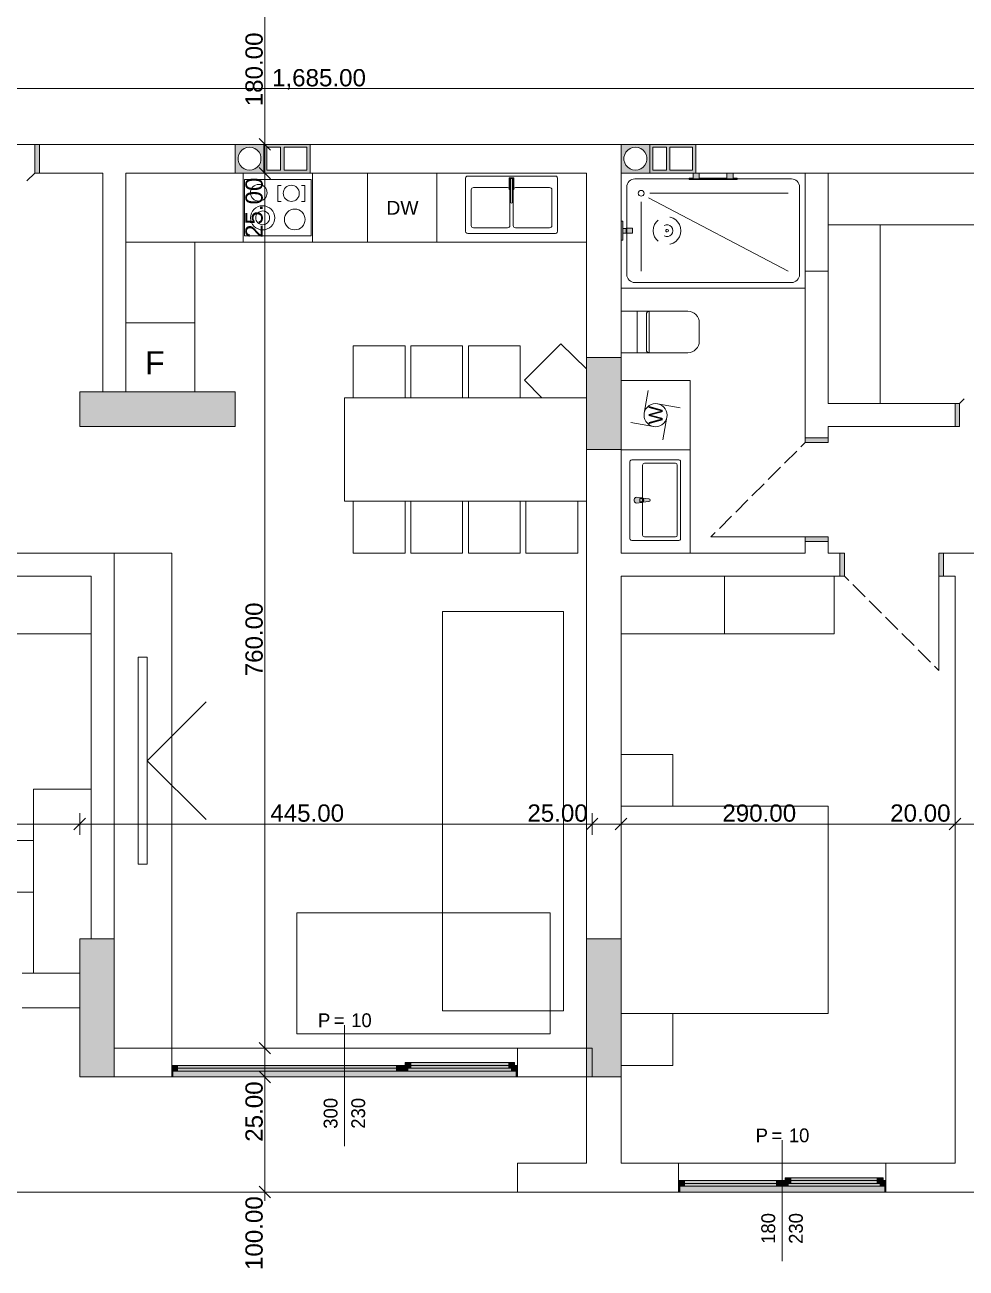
# Model space of a CAD drawing. Header units: millimetres. Extents: x 5493291 to 5652041, y -5155064 to -5098765.
# Drawn here: x 5567829 to 5576002, y -5131653 to -5120854 of the extents above; entities that cross this region are included whole.
import ezdxf

# ---------------------------------------------------------------- set-up
doc = ezdxf.new("R2010")
doc.units = ezdxf.units.MM
doc.header["$MEASUREMENT"] = 0
doc.layers.add('Drawing & Figure', color=7, linetype='Continuous')
for name, color, linetype, lineweight in [('Drawing & Figure_Pen_No__1', 7, 'Continuous', 13), ('Drawing & Figure_Pen_No__101', 252, 'Continuous', 13), ('Drawing & Figure_Pen_No__2', 8, 'Continuous', 13)]:
    doc.layers.add(name, color=color, linetype=linetype, lineweight=lineweight)
for name, color, linetype, lineweight, true_color in [('Drawing & Figure_Pen_No__102', 7, 'Continuous', 13, 0xcccccc), ('Drawing & Figure_Pen_No__105', 7, 'Continuous', 13, 0xcae6ff), ('Drawing & Figure_Pen_No__145', 7, 'Continuous', 13, 0x0077b0), ('Drawing & Figure_Pen_No__181', 7, 'Continuous', 5, 0x282828), ('Drawing & Figure_Pen_No__61', 7, 'Continuous', 13, 0x6a6a6a), ('Drawing & Figure_Pen_No__62', 7, 'Continuous', 13, 0xaaaaaa), ('Drawing & Figure_Pen_No__65', 7, 'Continuous', 20, 0x80c2ff)]:
    doc.layers.add(name, color=color, linetype=linetype, lineweight=lineweight, true_color=true_color)
doc.styles.add('GENERATED_STYLE_1', font='GIL_____.TTF')
doc.styles.add('GENERATED_STYLE_2', font='arial.ttf')
doc.styles.add('GENERATED_STYLE_3', font='ARIALUNI.ttf')

msp = doc.modelspace()

# ---------------------------------------------------------------- hatches: boundary and pattern name
at = {"layer": 'Drawing & Figure', "linetype": 'Continuous', "lineweight": 20}
h = msp.add_hatch(color=6, dxfattribs=at)
h.paths.add_polyline_path([(5569655, -5122142), (5569905, -5122142), (5569905, -5121892), (5569655, -5121892), (5569655, -5121912), (5569655, -5122122)])
h.paths.add_polyline_path([(5569681, -5122004), (5569687, -5121981), (5569698, -5121960), (5569714, -5121942), (5569733, -5121928), (5569756, -5121919), (5569780, -5121917), (5569804, -5121919), (5569827, -5121928), (5569846, -5121942), (5569862, -5121960), (5569874, -5121981), (5569879, -5122004), (5569879, -5122029), (5569874, -5122052), (5569862, -5122073), (5569846, -5122091), (5569827, -5122105), (5569804, -5122114), (5569780, -5122117), (5569756, -5122114), (5569733, -5122105), (5569714, -5122091), (5569698, -5122073), (5569687, -5122052), (5569681, -5122029)], flags=0)
h = msp.add_hatch(color=6, dxfattribs=at)
h.paths.add_polyline_path([(5569905, -5121892), (5569905, -5122142), (5570305, -5122142), (5570305, -5121892)])
h.paths.add_polyline_path([(5569930, -5121917), (5570050, -5121917), (5570050, -5122117), (5569930, -5122117)], flags=0)
h.paths.add_polyline_path([(5570276, -5122117), (5570080, -5122117), (5570080, -5121917), (5570276, -5121917)], flags=0)
h = msp.add_hatch(color=6, dxfattribs=at)
h.paths.add_polyline_path([(5573005, -5121912), (5573005, -5122122), (5573005, -5122142), (5573255, -5122142), (5573255, -5121892), (5573005, -5121892)])
h.paths.add_polyline_path([(5573031, -5122029), (5573031, -5122004), (5573037, -5121981), (5573048, -5121960), (5573064, -5121942), (5573084, -5121928), (5573106, -5121919), (5573130, -5121917), (5573154, -5121919), (5573176, -5121928), (5573197, -5121942), (5573213, -5121960), (5573223, -5121981), (5573229, -5122004), (5573229, -5122029), (5573223, -5122052), (5573213, -5122073), (5573197, -5122091), (5573176, -5122105), (5573154, -5122114), (5573130, -5122117), (5573106, -5122114), (5573084, -5122105), (5573064, -5122091), (5573048, -5122073), (5573037, -5122052)], flags=0)
h = msp.add_hatch(color=6, dxfattribs=at)
h.paths.add_polyline_path([(5573255, -5122142), (5573655, -5122142), (5573655, -5121892), (5573255, -5121892)])
h.paths.add_polyline_path([(5573280, -5122117), (5573280, -5121917), (5573400, -5121917), (5573400, -5122117)], flags=0)
h.paths.add_polyline_path([(5573430, -5122117), (5573430, -5121917), (5573627, -5121917), (5573627, -5122117)], flags=0)
at = {"layer": 'Drawing & Figure_Pen_No__1', "linetype": 'Continuous', "lineweight": 0, "true_color": 0xffffff}
for points in [[(5567955, -5121892), (5567915, -5121892), (5567915, -5122142), (5567955, -5122142)], [(5572035, -5122247), (5572046, -5122247), (5572046, -5122197), (5572049, -5122190), (5572055, -5122188), (5572061, -5122190), (5572064, -5122197), (5572064, -5122247), (5572075, -5122247), (5572075, -5122183), (5572035, -5122183)], [(5572046, -5122394), (5572049, -5122401), (5572055, -5122403), (5572061, -5122401), (5572064, -5122394), (5572064, -5122197), (5572061, -5122190), (5572055, -5122188), (5572049, -5122190), (5572046, -5122197)], [(5574013, -5122197), (5574013, -5122186), (5573978, -5122186), (5573978, -5122142), (5573925, -5122142), (5573925, -5122186), (5573685, -5122186), (5573685, -5122142), (5573632, -5122142), (5573632, -5122186), (5573597, -5122186), (5573597, -5122197)], [(5572035, -5122283), (5572046, -5122283), (5572046, -5122249), (5572035, -5122249)], [(5572075, -5122283), (5572075, -5122249), (5572064, -5122249), (5572064, -5122283)], [(5573005, -5122559), (5573005, -5122725), (5573020, -5122725), (5573020, -5122662), (5573050, -5122662), (5573050, -5122664), (5573105, -5122664), (5573105, -5122620), (5573050, -5122620), (5573050, -5122622), (5573020, -5122622), (5573020, -5122559)], [(5575905, -5124342), (5575945, -5124342), (5575945, -5124142), (5575905, -5124142)], [(5574805, -5124442), (5574605, -5124442), (5574605, -5124482), (5574805, -5124482)], [(5573143, -5125007), (5573185, -5125003), (5573194, -5125000), (5573247, -5124994), (5573254, -5124990), (5573257, -5124982), (5573254, -5124975), (5573247, -5124971), (5573194, -5124965), (5573185, -5124961), (5573143, -5124957), (5573132, -5124960), (5573123, -5124967), (5573118, -5124977), (5573118, -5124988), (5573123, -5124998), (5573132, -5125005)], [(5574605, -5125342), (5574805, -5125342), (5574805, -5125302), (5574605, -5125302)], [(5574905, -5125442), (5574905, -5125642), (5574945, -5125642), (5574945, -5125442)], [(5575805, -5125642), (5575805, -5125442), (5575765, -5125442), (5575765, -5125642)], [(5569105, -5129892), (5569105, -5129941), (5569155, -5129941), (5569155, -5129892)], [(5569155, -5129892), (5569155, -5129941), (5571055, -5129941), (5571055, -5129892)], [(5571105, -5129941), (5571105, -5129892), (5571055, -5129892), (5571055, -5129941)], [(5571105, -5129892), (5571105, -5129941), (5571155, -5129941), (5571155, -5129917), (5571130, -5129917), (5571130, -5129892)], [(5571130, -5129867), (5571130, -5129917), (5571180, -5129917), (5571180, -5129867)], [(5572030, -5129867), (5571180, -5129867), (5571180, -5129917), (5571155, -5129917), (5571155, -5129941), (5572055, -5129941), (5572055, -5129917), (5572030, -5129917)], [(5572030, -5129917), (5572030, -5129867), (5571180, -5129867), (5571180, -5129917)], [(5572080, -5129917), (5572080, -5129867), (5572030, -5129867), (5572030, -5129917)], [(5572105, -5129941), (5572105, -5129892), (5572080, -5129892), (5572080, -5129917), (5572055, -5129917), (5572055, -5129941)], [(5569105, -5129941), (5569105, -5129992), (5569115, -5129992), (5572095, -5129992), (5572105, -5129992), (5572105, -5129941)], [(5569115, -5129992), (5569115, -5129941), (5569105, -5129941), (5569105, -5129992)], [(5572105, -5129992), (5572105, -5129941), (5572095, -5129941), (5572095, -5129992)], [(5573505, -5130892), (5573505, -5130942), (5573555, -5130942), (5573555, -5130892)], [(5573505, -5130942), (5573505, -5130992), (5573515, -5130992), (5575295, -5130992), (5575305, -5130992), (5575305, -5130942)], [(5573515, -5130992), (5573515, -5130942), (5573505, -5130942), (5573505, -5130992)], [(5573555, -5130892), (5573555, -5130942), (5574355, -5130942), (5574355, -5130892)], [(5574405, -5130942), (5574405, -5130892), (5574355, -5130892), (5574355, -5130942)], [(5574405, -5130892), (5574405, -5130942), (5574455, -5130942), (5574455, -5130917), (5574430, -5130917), (5574430, -5130892)], [(5574430, -5130867), (5574430, -5130917), (5574480, -5130917), (5574480, -5130867)], [(5575230, -5130867), (5574480, -5130867), (5574480, -5130917), (5574455, -5130917), (5574455, -5130942), (5575255, -5130942), (5575255, -5130917), (5575230, -5130917)], [(5575230, -5130917), (5575230, -5130867), (5574480, -5130867), (5574480, -5130917)], [(5575280, -5130917), (5575280, -5130867), (5575230, -5130867), (5575230, -5130917)], [(5575305, -5130942), (5575305, -5130892), (5575280, -5130892), (5575280, -5130917), (5575255, -5130917), (5575255, -5130942)], [(5575305, -5130992), (5575305, -5130942), (5575295, -5130942), (5575295, -5130992)]]:
    msp.add_hatch(color=7, dxfattribs=at).paths.add_polyline_path(points)
at = {"layer": 'Drawing & Figure_Pen_No__1', "linetype": 'Continuous', "lineweight": 0, "true_color": 0x000000}
for points in [[(5573005, -5124542), (5573005, -5123742), (5572705, -5123742), (5572705, -5124542)], [(5568305, -5124042), (5568305, -5124342), (5569655, -5124342), (5569655, -5124042)], [(5568605, -5128791), (5568305, -5128791), (5568305, -5129992), (5568605, -5129992)], [(5573005, -5128791), (5572705, -5128791), (5572705, -5129992), (5573005, -5129992)]]:
    msp.add_hatch(color=18, dxfattribs=at).paths.add_polyline_path(points)

# ---------------------------------------------------------------- linework, layer by layer
at = {"layer": 'Drawing & Figure_Pen_No__1', "color": 7, "linetype": 'Continuous', "lineweight": 13}
for points in [[(5569913, -5121892), (5569913, -5120091)], [(5562205, -5121407), (5579055, -5121407)], [(5548204, -5121892), (5579055, -5121892)], [(5567955, -5121892), (5567977, -5121892)], [(5567955, -5122142), (5567955, -5121892)], [(5569655, -5121892), (5567955, -5121892)], [(5567955, -5122142), (5567955, -5121892)], [(5567955, -5122142), (5567955, -5121892)], [(5567955, -5121892), (5567977, -5121892)], [(5567955, -5121892), (5567977, -5121892)], [(5569905, -5121892), (5569655, -5121892)], [(5569655, -5121892), (5569655, -5121912)], [(5569655, -5122142), (5569655, -5121892)], [(5570007, -5121892), (5569820, -5121892)], [(5569905, -5122142), (5569905, -5121892)], [(5570305, -5121892), (5569905, -5121892)], [(5569905, -5121892), (5569905, -5122142)], [(5569913, -5122142), (5569913, -5121892)], [(5570305, -5122142), (5570305, -5121892)], [(5572705, -5121892), (5570305, -5121892)], [(5570305, -5122142), (5570305, -5121892)], [(5573005, -5121892), (5572705, -5121892)], [(5573005, -5123742), (5573005, -5121892)], [(5573005, -5121892), (5573255, -5121892)], [(5573005, -5121912), (5573005, -5121892)], [(5573255, -5121892), (5573255, -5122142)], [(5573255, -5122142), (5573255, -5121892)], [(5573255, -5121892), (5573655, -5121892)], [(5573655, -5121892), (5573655, -5122142)], [(5577255, -5121892), (5573655, -5121892)], [(5573655, -5122142), (5573655, -5121892)], [(5569655, -5121912), (5569655, -5122122)], [(5569687, -5121981), (5569681, -5122004)], [(5569681, -5122004), (5569681, -5122029)], [(5569698, -5121960), (5569687, -5121981)], [(5569714, -5121942), (5569698, -5121960)], [(5569733, -5121928), (5569714, -5121942)], [(5569756, -5121919), (5569733, -5121928)], [(5569780, -5121917), (5569756, -5121919)], [(5569804, -5121919), (5569780, -5121917)], [(5569827, -5121928), (5569804, -5121919)], [(5569846, -5121942), (5569827, -5121928)], [(5569862, -5121960), (5569846, -5121942)], [(5569874, -5121981), (5569862, -5121960)], [(5569879, -5122004), (5569874, -5121981)], [(5569879, -5122029), (5569879, -5122004)], [(5570050, -5121917), (5569930, -5121917)], [(5569930, -5121917), (5569930, -5122117)], [(5570050, -5122117), (5570050, -5121917)], [(5570276, -5121917), (5570080, -5121917)], [(5570080, -5121917), (5570080, -5122117)], [(5570276, -5122117), (5570276, -5121917)], [(5573005, -5122122), (5573005, -5121912)], [(5573031, -5122004), (5573037, -5121981)], [(5573031, -5122029), (5573031, -5122004)], [(5573037, -5121981), (5573048, -5121960)], [(5573048, -5121960), (5573064, -5121942)], [(5573064, -5121942), (5573084, -5121928)], [(5573084, -5121928), (5573106, -5121919)], [(5573106, -5121919), (5573130, -5121917)], [(5573130, -5121917), (5573154, -5121919)], [(5573154, -5121919), (5573176, -5121928)], [(5573176, -5121928), (5573197, -5121942)], [(5573197, -5121942), (5573213, -5121960)], [(5573213, -5121960), (5573223, -5121981)], [(5573223, -5121981), (5573229, -5122004)], [(5573229, -5122004), (5573229, -5122029)], [(5573280, -5121917), (5573400, -5121917)], [(5573280, -5122117), (5573280, -5121917)], [(5573400, -5121917), (5573400, -5122117)], [(5573430, -5121917), (5573627, -5121917)], [(5573430, -5122117), (5573430, -5121917)], [(5573627, -5121917), (5573627, -5122117)], [(5569681, -5122029), (5569687, -5122052)], [(5569687, -5122052), (5569698, -5122073)], [(5569698, -5122073), (5569714, -5122091)], [(5569714, -5122091), (5569733, -5122105)], [(5569733, -5122105), (5569756, -5122114)], [(5569756, -5122114), (5569780, -5122117)], [(5569780, -5122117), (5569804, -5122114)], [(5569804, -5122114), (5569827, -5122105)], [(5569827, -5122105), (5569846, -5122091)], [(5569846, -5122091), (5569862, -5122073)], [(5569862, -5122073), (5569874, -5122052)], [(5569874, -5122052), (5569879, -5122029)], [(5569930, -5122117), (5570050, -5122117)], [(5570080, -5122117), (5570276, -5122117)], [(5573037, -5122052), (5573031, -5122029)], [(5573048, -5122073), (5573037, -5122052)], [(5573064, -5122091), (5573048, -5122073)], [(5573084, -5122105), (5573064, -5122091)], [(5573106, -5122114), (5573084, -5122105)], [(5573130, -5122117), (5573106, -5122114)], [(5573154, -5122114), (5573130, -5122117)], [(5573176, -5122105), (5573154, -5122114)], [(5573197, -5122091), (5573176, -5122105)], [(5573213, -5122073), (5573197, -5122091)], [(5573223, -5122052), (5573213, -5122073)], [(5573229, -5122029), (5573223, -5122052)], [(5573400, -5122117), (5573280, -5122117)], [(5573627, -5122117), (5573430, -5122117)], [(5567955, -5122142), (5567977, -5122142)], [(5567955, -5122142), (5568505, -5122142)], [(5567955, -5122142), (5567977, -5122142)], [(5567955, -5122142), (5567977, -5122142)], [(5568505, -5122142), (5568505, -5124042)], [(5568705, -5124042), (5568705, -5122142)], [(5568705, -5122142), (5569655, -5122142)], [(5569655, -5122122), (5569655, -5122142)], [(5569655, -5122142), (5569905, -5122142)], [(5570007, -5122142), (5569820, -5122142)], [(5569905, -5122142), (5570305, -5122142)], [(5569913, -5129742), (5569913, -5122142)], [(5570305, -5122142), (5572705, -5122142)], [(5572705, -5122142), (5572705, -5123742)], [(5573005, -5122142), (5573005, -5122122)], [(5573255, -5122142), (5573005, -5122142)], [(5573655, -5122142), (5573255, -5122142)], [(5573655, -5122142), (5576905, -5122142)], [(5574805, -5122592), (5575255, -5122592)], [(5574805, -5124142), (5574805, -5122592)], [(5575255, -5122592), (5575255, -5124142)], [(5574605, -5122992), (5574605, -5124442)], [(5574805, -5122992), (5574605, -5122992)], [(5574805, -5124142), (5574805, -5122992)], [(5573005, -5123742), (5572705, -5123742)], [(5573005, -5123742), (5572705, -5123742)], [(5572705, -5123742), (5572705, -5124542)], [(5573005, -5124542), (5573005, -5123742)], [(5568305, -5124042), (5568305, -5124342)], [(5569655, -5124042), (5568305, -5124042)], [(5568505, -5124042), (5568705, -5124042)], [(5569655, -5124342), (5569655, -5124042)], [(5575255, -5124142), (5574805, -5124142)], [(5575905, -5124142), (5574805, -5124142)], [(5575905, -5124142), (5575883, -5124142)], [(5575905, -5124142), (5575883, -5124142)], [(5575905, -5124142), (5575883, -5124142)], [(5575905, -5124142), (5575905, -5124342)], [(5575905, -5124142), (5575905, -5124342)], [(5575905, -5124142), (5575905, -5124342)], [(5568305, -5124342), (5569655, -5124342)], [(5574805, -5124442), (5574805, -5124342)], [(5574805, -5124342), (5575905, -5124342)], [(5575905, -5124342), (5575883, -5124342)], [(5575905, -5124342), (5575883, -5124342)], [(5575905, -5124342), (5575883, -5124342)], [(5574605, -5124442), (5574605, -5124420)], [(5574605, -5124442), (5574605, -5124420)], [(5574605, -5124442), (5574605, -5124420)], [(5574605, -5124442), (5574805, -5124442)], [(5574605, -5124442), (5574805, -5124442)], [(5574805, -5124442), (5574805, -5124420)], [(5574805, -5124442), (5574805, -5124420)], [(5574805, -5124442), (5574805, -5124420)], [(5572705, -5124542), (5572705, -5129392)], [(5573005, -5124542), (5572705, -5124542)], [(5572705, -5124542), (5573005, -5124542)], [(5573005, -5125442), (5573005, -5124542)], [(5574605, -5125342), (5574605, -5125364)], [(5574605, -5125342), (5574805, -5125342)], [(5574605, -5125342), (5574605, -5125442)], [(5574605, -5125342), (5574805, -5125342)], [(5574605, -5125342), (5574805, -5125342)], [(5574605, -5125342), (5574605, -5125364)], [(5574605, -5125342), (5574605, -5125364)], [(5574805, -5125342), (5574805, -5125364)], [(5574805, -5125442), (5574805, -5125342)], [(5574805, -5125342), (5574805, -5125364)], [(5574805, -5125342), (5574805, -5125364)], [(5568605, -5125442), (5566405, -5125442)], [(5568605, -5125442), (5568605, -5125642)], [(5574605, -5125442), (5573005, -5125442)], [(5574905, -5125442), (5574805, -5125442)], [(5574905, -5125442), (5574883, -5125442)], [(5574905, -5125442), (5574883, -5125442)], [(5574905, -5125442), (5574883, -5125442)], [(5574905, -5125642), (5574905, -5125442)], [(5574905, -5125642), (5574905, -5125442)], [(5574905, -5125642), (5574905, -5125442)], [(5575805, -5125442), (5575827, -5125442)], [(5575805, -5125642), (5575805, -5125442)], [(5576205, -5125442), (5575805, -5125442)], [(5575805, -5125642), (5575805, -5125442)], [(5575805, -5125642), (5575805, -5125442)], [(5575805, -5125442), (5575827, -5125442)], [(5575805, -5125442), (5575827, -5125442)], [(5566405, -5125642), (5568405, -5125642)], [(5568405, -5125642), (5568405, -5128791)], [(5568605, -5128791), (5568605, -5125642)], [(5573005, -5125642), (5574905, -5125642)], [(5573005, -5129392), (5573005, -5125642)], [(5574905, -5125642), (5574883, -5125642)], [(5574905, -5125642), (5574883, -5125642)], [(5574905, -5125642), (5574883, -5125642)], [(5575805, -5125642), (5575827, -5125642)], [(5575805, -5125642), (5575905, -5125642)], [(5575805, -5125642), (5575827, -5125642)], [(5575805, -5125642), (5575827, -5125642)], [(5575905, -5125642), (5575905, -5130742)], [(5568305, -5127889), (5568305, -5127701)], [(5572755, -5127889), (5572755, -5127701)], [(5573005, -5127889), (5573005, -5127701)], [(5575905, -5127889), (5575905, -5127701)], [(5565405, -5127795), (5568305, -5127795)], [(5568305, -5127795), (5572755, -5127795)], [(5572755, -5127795), (5573005, -5127795)], [(5573005, -5127795), (5575905, -5127795)], [(5575905, -5127795), (5576105, -5127795)], [(5568605, -5128791), (5568305, -5128791)], [(5568305, -5128791), (5568305, -5129992)], [(5568605, -5128791), (5568405, -5128791)], [(5568605, -5129992), (5568605, -5128791)], [(5573005, -5128791), (5572705, -5128791)], [(5572705, -5128791), (5572705, -5129992)], [(5573005, -5129992), (5573005, -5128791)], [(5568305, -5129092), (5567805, -5129092)], [(5568305, -5129392), (5568305, -5129092)], [(5567805, -5129392), (5568305, -5129392)], [(5572705, -5129392), (5572705, -5130742)], [(5573005, -5130742), (5573005, -5129392)], [(5569105, -5129742), (5568605, -5129742)], [(5568605, -5129742), (5568605, -5129992)], [(5569105, -5129892), (5569105, -5129742)], [(5570007, -5129742), (5569820, -5129742)], [(5569913, -5129992), (5569913, -5129742)], [(5572105, -5129892), (5572105, -5129742)], [(5572755, -5129742), (5572105, -5129742)], [(5572755, -5129992), (5572755, -5129742)], [(5569105, -5129941), (5569105, -5129892)], [(5572105, -5129941), (5572105, -5129892)], [(5568305, -5129992), (5568605, -5129992)], [(5568605, -5129992), (5569105, -5129992)], [(5569105, -5129992), (5569105, -5129941)], [(5569105, -5129992), (5569105, -5129941)], [(5570007, -5129992), (5569820, -5129992)], [(5569913, -5130992), (5569913, -5129992)], [(5572105, -5129992), (5572105, -5129941)], [(5572105, -5129992), (5572105, -5129941)], [(5572105, -5129992), (5572755, -5129992)], [(5572705, -5129992), (5573005, -5129992)], [(5572705, -5130742), (5572105, -5130742)], [(5572105, -5130742), (5572105, -5130992)], [(5573505, -5130742), (5573005, -5130742)], [(5573505, -5130892), (5573505, -5130742)], [(5575305, -5130892), (5575305, -5130742)], [(5575905, -5130742), (5575305, -5130742)], [(5573505, -5130942), (5573505, -5130892)], [(5573505, -5130992), (5573505, -5130942)], [(5573505, -5130992), (5573505, -5130942)], [(5575305, -5130942), (5575305, -5130892)], [(5575305, -5130992), (5575305, -5130942)], [(5575305, -5130992), (5575305, -5130942)], [(5540454, -5130992), (5619357, -5130992)], [(5540454, -5130992), (5619357, -5130992)], [(5570007, -5130992), (5569820, -5130992)], [(5569913, -5131067), (5569913, -5130992)], [(5572105, -5130992), (5573505, -5130992)], [(5575305, -5130992), (5576911, -5130992)]]:
    msp.add_lwpolyline(points, dxfattribs=at)
at = {"layer": 'Drawing & Figure_Pen_No__101', "color": 252, "linetype": 'Continuous', "lineweight": 13}
for points in [[(5573005, -5122142), (5574605, -5122142)], [(5573005, -5123142), (5573005, -5122142)], [(5573125, -5122192), (5574485, -5122192)], [(5573597, -5122197), (5573597, -5122186)], [(5573597, -5122186), (5573632, -5122186)], [(5574013, -5122197), (5573597, -5122197)], [(5573632, -5122186), (5573632, -5122142)], [(5573632, -5122142), (5573685, -5122142)], [(5573685, -5122142), (5573685, -5122186)], [(5573685, -5122186), (5573925, -5122186)], [(5573925, -5122186), (5573925, -5122142)], [(5573925, -5122142), (5573978, -5122142)], [(5573978, -5122142), (5573978, -5122186)], [(5573978, -5122186), (5574013, -5122186)], [(5574013, -5122186), (5574013, -5122197)], [(5574605, -5122142), (5574605, -5123142)], [(5574805, -5122142), (5576905, -5122142)], [(5574805, -5122592), (5574805, -5122142)], [(5573055, -5123022), (5573055, -5122262)], [(5573255, -5122317), (5574455, -5122317)], [(5574555, -5122262), (5574555, -5123022)], [(5573180, -5122392), (5573180, -5122992)], [(5573244, -5122356), (5574455, -5122992)], [(5573428, -5122524), (5573432, -5122525)], [(5573432, -5122525), (5573457, -5122533)], [(5573457, -5122533), (5573480, -5122548)], [(5573480, -5122548), (5573499, -5122567)], [(5573005, -5122559), (5573020, -5122559)], [(5573005, -5122725), (5573005, -5122559)], [(5573020, -5122559), (5573020, -5122622)], [(5573020, -5122622), (5573050, -5122622)], [(5573020, -5122622), (5573020, -5122662)], [(5573050, -5122622), (5573050, -5122620)], [(5573050, -5122620), (5573105, -5122620)], [(5573050, -5122622), (5573050, -5122662)], [(5573105, -5122620), (5573105, -5122664)], [(5573285, -5122642), (5573288, -5122615)], [(5573288, -5122668), (5573285, -5122642)], [(5573288, -5122615), (5573297, -5122589)], [(5573297, -5122589), (5573311, -5122567)], [(5573311, -5122567), (5573329, -5122549)], [(5573381, -5122598), (5573396, -5122592)], [(5573394, -5122637), (5573399, -5122631)], [(5573394, -5122646), (5573394, -5122637)], [(5573399, -5122652), (5573394, -5122646)], [(5573396, -5122592), (5573414, -5122592)], [(5573399, -5122631), (5573407, -5122630)], [(5573407, -5122653), (5573399, -5122652)], [(5573407, -5122630), (5573414, -5122634)], [(5573414, -5122649), (5573407, -5122653)], [(5573414, -5122592), (5573430, -5122598)], [(5573414, -5122634), (5573417, -5122642)], [(5573417, -5122642), (5573414, -5122649)], [(5573430, -5122598), (5573443, -5122609)], [(5573443, -5122609), (5573452, -5122624)], [(5573452, -5122624), (5573455, -5122642)], [(5573455, -5122642), (5573452, -5122659)], [(5573499, -5122567), (5573513, -5122589)], [(5573513, -5122589), (5573522, -5122615)], [(5573522, -5122615), (5573525, -5122642)], [(5573525, -5122642), (5573522, -5122668)], [(5576905, -5122592), (5574805, -5122592)], [(5573020, -5122725), (5573005, -5122725)], [(5573050, -5122662), (5573020, -5122662)], [(5573020, -5122662), (5573020, -5122725)], [(5573050, -5122664), (5573050, -5122662)], [(5573105, -5122664), (5573050, -5122664)], [(5573297, -5122694), (5573288, -5122668)], [(5573311, -5122716), (5573297, -5122694)], [(5573329, -5122734), (5573311, -5122716)], [(5573396, -5122691), (5573381, -5122685)], [(5573414, -5122691), (5573396, -5122691)], [(5573430, -5122685), (5573414, -5122691)], [(5573432, -5122759), (5573428, -5122759)], [(5573443, -5122674), (5573430, -5122685)], [(5573457, -5122750), (5573432, -5122759)], [(5573452, -5122659), (5573443, -5122674)], [(5573480, -5122735), (5573457, -5122750)], [(5573499, -5122716), (5573480, -5122735)], [(5573513, -5122694), (5573499, -5122716)], [(5573522, -5122668), (5573513, -5122694)], [(5574605, -5123142), (5573005, -5123142)], [(5574485, -5123092), (5573125, -5123092)], [(5573005, -5123702), (5573005, -5123342)], [(5573005, -5123342), (5573585, -5123342)], [(5573145, -5123342), (5573145, -5123702)], [(5573225, -5123522), (5573225, -5123367)], [(5573250, -5123342), (5573250, -5123702)], [(5573585, -5123342), (5573605, -5123343)], [(5573605, -5123343), (5573623, -5123349)], [(5573623, -5123349), (5573641, -5123358)], [(5573641, -5123358), (5573656, -5123371)], [(5573656, -5123371), (5573668, -5123386)], [(5573668, -5123386), (5573678, -5123403)], [(5573678, -5123403), (5573683, -5123422)], [(5573683, -5123422), (5573685, -5123442)], [(5573685, -5123442), (5573685, -5123602)], [(5572166, -5123941), (5572484, -5123623)], [(5572484, -5123623), (5572705, -5123843)], [(5573225, -5123677), (5573225, -5123522)], [(5573683, -5123621), (5573678, -5123640)], [(5573685, -5123602), (5573683, -5123621)], [(5570680, -5123642), (5571130, -5123642)], [(5570680, -5124092), (5570680, -5123642)], [(5571130, -5123642), (5571130, -5124092)], [(5571180, -5123642), (5571630, -5123642)], [(5571180, -5124092), (5571180, -5123642)], [(5571630, -5123642), (5571630, -5124092)], [(5571680, -5123642), (5572130, -5123642)], [(5571680, -5124092), (5571680, -5123642)], [(5572130, -5123642), (5572130, -5124092)], [(5573585, -5123702), (5573005, -5123702)], [(5573605, -5123700), (5573585, -5123702)], [(5573623, -5123694), (5573605, -5123700)], [(5573641, -5123685), (5573623, -5123694)], [(5573656, -5123672), (5573641, -5123685)], [(5573668, -5123657), (5573656, -5123672)], [(5573678, -5123640), (5573668, -5123657)], [(5572317, -5124092), (5572166, -5123941)], [(5573005, -5124544), (5573005, -5123944)], [(5573005, -5123944), (5573605, -5123944)], [(5573605, -5123944), (5573605, -5124544)], [(5570605, -5124992), (5570605, -5124092)], [(5570605, -5124092), (5572705, -5124092)], [(5571130, -5124092), (5570680, -5124092)], [(5571630, -5124092), (5571180, -5124092)], [(5572130, -5124092), (5571680, -5124092)], [(5572705, -5124092), (5572705, -5124992)], [(5573605, -5124544), (5573005, -5124544)], [(5573605, -5124544), (5573605, -5125442)], [(5573083, -5124647), (5573085, -5124640)], [(5573083, -5125317), (5573083, -5124647)], [(5573085, -5124640), (5573090, -5124634)], [(5573090, -5124634), (5573098, -5124632)], [(5573098, -5124632), (5573508, -5124632)], [(5573192, -5125287), (5573192, -5124677)], [(5573208, -5124662), (5573478, -5124662)], [(5573493, -5124677), (5573493, -5125287)], [(5573508, -5124632), (5573515, -5124634)], [(5573515, -5124634), (5573521, -5124640)], [(5573521, -5124640), (5573523, -5124647)], [(5573523, -5124647), (5573523, -5125317)], [(5572705, -5124992), (5570605, -5124992)], [(5570680, -5124992), (5571130, -5124992)], [(5570680, -5125442), (5570680, -5124992)], [(5571130, -5124992), (5571130, -5125442)], [(5571180, -5124992), (5571630, -5124992)], [(5571180, -5125442), (5571180, -5124992)], [(5571630, -5124992), (5571630, -5125442)], [(5571680, -5124992), (5572130, -5124992)], [(5571680, -5125442), (5571680, -5124992)], [(5572130, -5124992), (5572130, -5125442)], [(5572180, -5124992), (5572630, -5124992)], [(5572180, -5125442), (5572180, -5124992)], [(5572630, -5124992), (5572630, -5125442)], [(5573123, -5124967), (5573118, -5124977)], [(5573118, -5124977), (5573118, -5124988)], [(5573118, -5124988), (5573123, -5124998)], [(5573132, -5124960), (5573123, -5124967)], [(5573123, -5124998), (5573132, -5125005)], [(5573143, -5124957), (5573132, -5124960)], [(5573132, -5125005), (5573143, -5125007)], [(5573185, -5124961), (5573143, -5124957)], [(5573143, -5125007), (5573185, -5125003)], [(5573168, -5124969), (5573182, -5124969)], [(5573168, -5124996), (5573168, -5124969)], [(5573182, -5124996), (5573168, -5124996)], [(5573194, -5124965), (5573185, -5124961)], [(5573185, -5125003), (5573194, -5125000)], [(5573247, -5124971), (5573194, -5124965)], [(5573194, -5125000), (5573247, -5124994)], [(5573254, -5124975), (5573247, -5124971)], [(5573247, -5124994), (5573254, -5124990)], [(5573257, -5124982), (5573254, -5124975)], [(5573254, -5124990), (5573257, -5124982)], [(5573085, -5125325), (5573083, -5125317)], [(5573090, -5125330), (5573085, -5125325)], [(5573098, -5125332), (5573090, -5125330)], [(5573508, -5125332), (5573098, -5125332)], [(5573478, -5125302), (5573208, -5125302)], [(5573515, -5125330), (5573508, -5125332)], [(5573521, -5125325), (5573515, -5125330)], [(5573523, -5125317), (5573521, -5125325)], [(5568605, -5125442), (5569105, -5125442)], [(5568605, -5129742), (5568605, -5125442)], [(5569105, -5125442), (5569105, -5129742)], [(5571130, -5125442), (5570680, -5125442)], [(5571630, -5125442), (5571180, -5125442)], [(5572130, -5125442), (5571680, -5125442)], [(5572630, -5125442), (5572180, -5125442)], [(5568405, -5125642), (5567376, -5125642)], [(5568405, -5126142), (5568405, -5125642)], [(5573905, -5125642), (5573005, -5125642)], [(5573005, -5125642), (5573005, -5126142)], [(5573905, -5126142), (5573905, -5125642)], [(5574855, -5125642), (5573905, -5125642)], [(5573905, -5125642), (5573905, -5126142)], [(5574855, -5126142), (5574855, -5125642)], [(5571455, -5129418), (5571455, -5125950)], [(5571455, -5125950), (5572505, -5125950)], [(5572505, -5125950), (5572505, -5129418)], [(5567376, -5126142), (5568405, -5126142)], [(5573005, -5126142), (5573905, -5126142)], [(5573905, -5126142), (5574855, -5126142)], [(5568812, -5126345), (5568892, -5126345)], [(5568812, -5128145), (5568812, -5126345)], [(5568892, -5126345), (5568892, -5128145)], [(5568892, -5127245), (5569403, -5126735)], [(5573005, -5127192), (5573455, -5127192)], [(5573005, -5127641), (5573005, -5127192)], [(5573455, -5127192), (5573455, -5127641)], [(5568892, -5127245), (5569403, -5127755)], [(5568405, -5127492), (5567905, -5127492)], [(5567905, -5127492), (5567905, -5129092)], [(5568405, -5128791), (5568405, -5127492)], [(5574805, -5127641), (5573005, -5127641)], [(5573005, -5127641), (5573005, -5129442)], [(5573455, -5127641), (5573005, -5127641)], [(5574805, -5129442), (5574805, -5127641)], [(5567905, -5127937), (5567455, -5127937)], [(5567905, -5128387), (5567905, -5127937)], [(5568892, -5128145), (5568812, -5128145)], [(5567455, -5128387), (5567905, -5128387)], [(5570189, -5129618), (5570189, -5128568)], [(5570189, -5128568), (5572389, -5128568)], [(5572389, -5128568), (5572389, -5129618)], [(5567905, -5129092), (5568305, -5129092)], [(5572505, -5129418), (5571455, -5129418)], [(5573005, -5129442), (5574805, -5129442)], [(5573005, -5129442), (5573455, -5129442)], [(5573005, -5129892), (5573005, -5129442)], [(5573455, -5129442), (5573455, -5129892)], [(5572389, -5129618), (5570189, -5129618)], [(5569105, -5129742), (5568605, -5129742)], [(5573455, -5129892), (5573005, -5129892)]]:
    msp.add_lwpolyline(points, dxfattribs=at)
for points in [[(5573055, -5122262, -0.414214), (5573125, -5122192)], [(5574485, -5122192, -0.414214), (5574555, -5122262)], [(5573125, -5123092, -0.414214), (5573055, -5123022)], [(5574555, -5123022, -0.414214), (5574485, -5123092)], [(5573225, -5123367, -0.413735), (5573250, -5123342)], [(5573250, -5123702, -0.413734), (5573225, -5123677)], [(5573192, -5124677, -0.413724), (5573208, -5124662)], [(5573478, -5124662, -0.413724), (5573493, -5124677)], [(5573182, -5124969, -0.413753), (5573196, -5124982, -0.413749), (5573182, -5124996)], [(5573194, -5124965, -0.25173), (5573204, -5124982, -0.253585), (5573194, -5125000)], [(5573208, -5125302, -0.413726), (5573192, -5125287)], [(5573493, -5125287, -0.413726), (5573478, -5125302)]]:
    msp.add_lwpolyline(points, format="xyb", dxfattribs=at)
msp.add_lwpolyline([(5573205, -5122317, 0.413733), (5573180, -5122292, 0.413733), (5573155, -5122317, 0.413733), (5573180, -5122342, 0.413733)], format="xyb", close=True, dxfattribs=at)
at = {"layer": 'Drawing & Figure_Pen_No__102', "color": 254, "linetype": 'Continuous', "lineweight": 13, "true_color": 0xcccccc}
for points in [[(5569725, -5122142), (5570325, -5122142)], [(5569725, -5122742), (5569725, -5122142)], [(5570315, -5122197), (5569735, -5122197)], [(5569735, -5122197), (5569735, -5122687)], [(5570315, -5122687), (5570315, -5122197)], [(5570325, -5122742), (5570325, -5122142)], [(5570805, -5122142), (5571405, -5122142)], [(5570805, -5122742), (5570805, -5122142)], [(5571405, -5122742), (5571405, -5122142)], [(5571405, -5122142), (5572705, -5122142)], [(5571405, -5122742), (5571405, -5122142)], [(5571658, -5122177), (5571655, -5122186)], [(5571655, -5122186), (5571655, -5122647)], [(5571665, -5122169), (5571658, -5122177)], [(5571675, -5122167), (5571665, -5122169)], [(5572435, -5122167), (5571675, -5122167)], [(5572075, -5122183), (5572035, -5122183)], [(5572035, -5122183), (5572035, -5122247)], [(5572049, -5122190), (5572046, -5122197)], [(5572046, -5122197), (5572049, -5122190)], [(5572046, -5122197), (5572046, -5122394)], [(5572046, -5122247), (5572046, -5122197)], [(5572055, -5122188), (5572049, -5122190)], [(5572049, -5122190), (5572055, -5122188)], [(5572061, -5122190), (5572055, -5122188)], [(5572055, -5122188), (5572061, -5122190)], [(5572064, -5122197), (5572061, -5122190)], [(5572061, -5122190), (5572064, -5122197)], [(5572064, -5122394), (5572064, -5122197)], [(5572064, -5122197), (5572064, -5122247)], [(5572075, -5122247), (5572075, -5122183)], [(5572445, -5122169), (5572435, -5122167)], [(5572452, -5122177), (5572445, -5122169)], [(5572455, -5122186), (5572452, -5122177)], [(5572455, -5122647), (5572455, -5122186)], [(5572705, -5122742), (5572705, -5122142)], [(5570025, -5122388), (5570025, -5122248)], [(5570025, -5122248), (5570054, -5122248)], [(5570231, -5122248), (5570260, -5122248)], [(5570260, -5122388), (5570260, -5122248)], [(5571705, -5122287), (5571705, -5122597)], [(5572020, -5122267), (5571725, -5122267)], [(5572035, -5122247), (5572046, -5122247)], [(5572046, -5122249), (5572035, -5122249)], [(5572035, -5122249), (5572035, -5122283)], [(5572035, -5122283), (5572046, -5122283)], [(5572040, -5122597), (5572040, -5122287)], [(5572046, -5122283), (5572046, -5122249)], [(5572064, -5122247), (5572075, -5122247)], [(5572075, -5122249), (5572064, -5122249)], [(5572064, -5122249), (5572064, -5122283)], [(5572064, -5122283), (5572075, -5122283)], [(5572070, -5122287), (5572070, -5122597)], [(5572075, -5122283), (5572075, -5122249)], [(5572385, -5122267), (5572090, -5122267)], [(5572405, -5122597), (5572405, -5122287)], [(5570025, -5122388), (5570054, -5122388)], [(5570231, -5122388), (5570260, -5122388)], [(5572046, -5122394), (5572049, -5122401)], [(5572049, -5122401), (5572055, -5122403)], [(5572055, -5122403), (5572061, -5122401)], [(5572061, -5122401), (5572064, -5122394)], [(5571655, -5122647), (5571658, -5122657)], [(5571658, -5122657), (5571665, -5122664)], [(5571725, -5122617), (5572020, -5122617)], [(5572090, -5122617), (5572385, -5122617)], [(5572445, -5122664), (5572452, -5122657)], [(5572452, -5122657), (5572455, -5122647)], [(5569725, -5122742), (5570325, -5122742)], [(5569735, -5122687), (5570315, -5122687)], [(5570805, -5122742), (5571405, -5122742)], [(5571405, -5122742), (5572705, -5122742)], [(5571665, -5122664), (5571675, -5122667)], [(5571675, -5122667), (5572435, -5122667)], [(5572435, -5122667), (5572445, -5122664)]]:
    msp.add_lwpolyline(points, dxfattribs=at)
for points in [[(5569932, -5122312, 0.414214), (5569860, -5122240, 0.414214), (5569788, -5122312, 0.414214), (5569860, -5122385, 0.414214)], [(5570212, -5122317, 0.414214), (5570142, -5122247, 0.414214), (5570073, -5122317, 0.414214), (5570142, -5122387, 0.414214)], [(5569998, -5122530, 0.414214), (5569894, -5122425, 0.414214), (5569789, -5122530, 0.414214), (5569894, -5122635, 0.414214)], [(5569954, -5122530, 0.414214), (5569894, -5122470, 0.414214), (5569834, -5122530, 0.414214), (5569894, -5122590, 0.414214)], [(5570262, -5122544, 0.414214), (5570172, -5122454, 0.414214), (5570082, -5122544, 0.414214), (5570172, -5122634, 0.414214)]]:
    msp.add_lwpolyline(points, format="xyb", close=True, dxfattribs=at)
for points in [[(5571705, -5122287, -0.413745), (5571725, -5122267)], [(5572020, -5122267, -0.413745), (5572040, -5122287)], [(5572070, -5122287, -0.413716), (5572090, -5122267)], [(5572385, -5122267, -0.413732), (5572405, -5122287)], [(5571725, -5122617, -0.413746), (5571705, -5122597)], [(5572040, -5122597, -0.413746), (5572020, -5122617)], [(5572090, -5122617, -0.413718), (5572070, -5122597)], [(5572405, -5122597, -0.413733), (5572385, -5122617)]]:
    msp.add_lwpolyline(points, format="xyb", dxfattribs=at)
at = {"layer": 'Drawing & Figure_Pen_No__105', "color": 254, "linetype": 'Continuous', "lineweight": 13, "true_color": 0xcae6ff}
for points in [[(5573207, -5124227), (5573241, -5124030)], [(5573323, -5124146), (5573519, -5124181)], [(5573403, -5124262), (5573369, -5124459)], [(5573288, -5124343), (5573091, -5124308)]]:
    msp.add_lwpolyline(points, dxfattribs=at)
msp.add_lwpolyline([(5573405, -5124244, 0.414214), (5573305, -5124144, 0.414214), (5573205, -5124244, 0.414214), (5573305, -5124344, 0.414214)], format="xyb", close=True, dxfattribs=at)
at = {"layer": 'Drawing & Figure_Pen_No__145', "color": 144, "linetype": 'Continuous', "lineweight": 13, "true_color": 0x0077b0}
for points in [[(5569864, -5121841), (5569963, -5121942)], [(5569864, -5122092), (5569963, -5122192)], [(5568355, -5127745), (5568255, -5127845)], [(5572805, -5127745), (5572705, -5127845)], [(5573055, -5127745), (5572955, -5127845)], [(5575955, -5127745), (5575855, -5127845)], [(5570605, -5130592), (5570605, -5129542)], [(5569864, -5129692), (5569963, -5129792)], [(5569864, -5129941), (5569963, -5130042)], [(5574405, -5131592), (5574405, -5130542)], [(5569864, -5130942), (5569963, -5131042)]]:
    msp.add_lwpolyline(points, dxfattribs=at)
at = {"layer": 'Drawing & Figure_Pen_No__181', "color": 250, "linetype": 'Continuous', "lineweight": 5, "true_color": 0x282828}
for points in [[(5567915, -5122142), (5567847, -5122210)], [(5575945, -5124142), (5575984, -5124103)], [(5574605, -5124482), (5574566, -5124520)], [(5574531, -5124556), (5574425, -5124662)], [(5574389, -5124697), (5574284, -5124803)], [(5574248, -5124839), (5574142, -5124945)], [(5574107, -5124980), (5574001, -5125086)], [(5573965, -5125121), (5573859, -5125228)], [(5573824, -5125263), (5573785, -5125302)], [(5574945, -5125642), (5574984, -5125680)], [(5575019, -5125716), (5575125, -5125822)], [(5575160, -5125857), (5575267, -5125963)], [(5575302, -5125999), (5575408, -5126105)], [(5575444, -5126140), (5575550, -5126246)], [(5575585, -5126281), (5575691, -5126388)], [(5575727, -5126423), (5575765, -5126462)]]:
    msp.add_lwpolyline(points, dxfattribs=at)
at = {"layer": 'Drawing & Figure_Pen_No__2', "color": 8, "linetype": 'Continuous', "lineweight": 13}
for points in [[(5569105, -5129742), (5572105, -5129742)], [(5569105, -5129892), (5569105, -5129742)], [(5572105, -5129892), (5572105, -5129742)], [(5569105, -5129892), (5569155, -5129892)], [(5569105, -5129941), (5569105, -5129892)], [(5569105, -5129941), (5569105, -5129892)], [(5569155, -5129892), (5569155, -5129941)], [(5569155, -5129892), (5571055, -5129892)], [(5571055, -5129941), (5571055, -5129892)], [(5571055, -5129892), (5571105, -5129892)], [(5571105, -5129892), (5571130, -5129892)], [(5571130, -5129867), (5571180, -5129867)], [(5571130, -5129917), (5571130, -5129867)], [(5571130, -5129892), (5571130, -5129917)], [(5571180, -5129867), (5572030, -5129867)], [(5571180, -5129867), (5571180, -5129917)], [(5571180, -5129867), (5572030, -5129867)], [(5571180, -5129892), (5572030, -5129892)], [(5572030, -5129917), (5572030, -5129867)], [(5572030, -5129867), (5572080, -5129867)], [(5572080, -5129867), (5572080, -5129917)], [(5572080, -5129917), (5572080, -5129892)], [(5572080, -5129892), (5572105, -5129892)], [(5572105, -5129941), (5572105, -5129892)], [(5572105, -5129941), (5572105, -5129892)], [(5569115, -5129941), (5569105, -5129941)], [(5569105, -5129941), (5569105, -5129992)], [(5569155, -5129941), (5569105, -5129941)], [(5569105, -5129992), (5569105, -5129941)], [(5569105, -5129992), (5569105, -5129941)], [(5569105, -5129992), (5569105, -5129941)], [(5569105, -5129992), (5572105, -5129992)], [(5569105, -5129992), (5569115, -5129992)], [(5569115, -5129992), (5569115, -5129941)], [(5569115, -5129992), (5572095, -5129992)], [(5569155, -5129917), (5571055, -5129917)], [(5571055, -5129941), (5569155, -5129941)], [(5571105, -5129941), (5571055, -5129941)], [(5571155, -5129941), (5571105, -5129941)], [(5571130, -5129917), (5571155, -5129917)], [(5571180, -5129917), (5571130, -5129917)], [(5571155, -5129917), (5571155, -5129941)], [(5572055, -5129941), (5571155, -5129941)], [(5572030, -5129917), (5571180, -5129917)], [(5572080, -5129917), (5572030, -5129917)], [(5572055, -5129941), (5572055, -5129917)], [(5572055, -5129917), (5572080, -5129917)], [(5572105, -5129941), (5572055, -5129941)], [(5572105, -5129941), (5572095, -5129941)], [(5572095, -5129941), (5572095, -5129992)], [(5572095, -5129992), (5572105, -5129992)], [(5572105, -5129992), (5572105, -5129941)], [(5572105, -5129992), (5572105, -5129941)], [(5572105, -5129992), (5572105, -5129941)], [(5572105, -5129992), (5572105, -5129941)], [(5573505, -5130742), (5575305, -5130742)], [(5573505, -5130892), (5573505, -5130742)], [(5575305, -5130892), (5575305, -5130742)], [(5573505, -5130892), (5573555, -5130892)], [(5573505, -5130942), (5573505, -5130892)], [(5573505, -5130942), (5573505, -5130892)], [(5573515, -5130942), (5573505, -5130942)], [(5573505, -5130942), (5573505, -5130992)], [(5573555, -5130942), (5573505, -5130942)], [(5573505, -5130992), (5573505, -5130942)], [(5573505, -5130992), (5573505, -5130942)], [(5573505, -5130992), (5573505, -5130942)], [(5573515, -5130992), (5573515, -5130942)], [(5573555, -5130892), (5573555, -5130942)], [(5573555, -5130892), (5574355, -5130892)], [(5573555, -5130917), (5574355, -5130917)], [(5574355, -5130942), (5573555, -5130942)], [(5574355, -5130942), (5574355, -5130892)], [(5574355, -5130892), (5574405, -5130892)], [(5574405, -5130942), (5574355, -5130942)], [(5574405, -5130892), (5574430, -5130892)], [(5574455, -5130942), (5574405, -5130942)], [(5574430, -5130867), (5574480, -5130867)], [(5574430, -5130917), (5574430, -5130867)], [(5574430, -5130892), (5574430, -5130917)], [(5574430, -5130917), (5574455, -5130917)], [(5574480, -5130917), (5574430, -5130917)], [(5574455, -5130917), (5574455, -5130942)], [(5575255, -5130942), (5574455, -5130942)], [(5574480, -5130867), (5575230, -5130867)], [(5574480, -5130867), (5574480, -5130917)], [(5574480, -5130867), (5575230, -5130867)], [(5574480, -5130892), (5575230, -5130892)], [(5575230, -5130917), (5574480, -5130917)], [(5575230, -5130917), (5575230, -5130867)], [(5575230, -5130867), (5575280, -5130867)], [(5575280, -5130917), (5575230, -5130917)], [(5575255, -5130942), (5575255, -5130917)], [(5575255, -5130917), (5575280, -5130917)], [(5575305, -5130942), (5575255, -5130942)], [(5575280, -5130867), (5575280, -5130917)], [(5575280, -5130917), (5575280, -5130892)], [(5575280, -5130892), (5575305, -5130892)], [(5575305, -5130942), (5575295, -5130942)], [(5575295, -5130942), (5575295, -5130992)], [(5575305, -5130942), (5575305, -5130892)], [(5575305, -5130942), (5575305, -5130892)], [(5575305, -5130992), (5575305, -5130942)], [(5575305, -5130992), (5575305, -5130942)], [(5575305, -5130992), (5575305, -5130942)], [(5575305, -5130992), (5575305, -5130942)], [(5573505, -5130992), (5575305, -5130992)], [(5573505, -5130992), (5573515, -5130992)], [(5573515, -5130992), (5575295, -5130992)], [(5575295, -5130992), (5575305, -5130992)]]:
    msp.add_lwpolyline(points, dxfattribs=at)
at = {"layer": 'Drawing & Figure_Pen_No__61', "color": 251, "linetype": 'Continuous', "lineweight": 13, "true_color": 0x6a6a6a}
for points in [[(5567955, -5121892), (5567915, -5121892)], [(5567915, -5121892), (5567915, -5122142)], [(5567955, -5122142), (5567955, -5121892)], [(5567915, -5122142), (5567955, -5122142)], [(5575945, -5124142), (5575905, -5124142)], [(5575905, -5124142), (5575905, -5124342)], [(5575945, -5124342), (5575945, -5124142)], [(5575905, -5124342), (5575945, -5124342)], [(5574605, -5124482), (5574605, -5124442)], [(5574605, -5124442), (5574805, -5124442)], [(5574805, -5124482), (5574605, -5124482)], [(5574805, -5124442), (5574805, -5124482)], [(5574605, -5125302), (5573785, -5125302)], [(5574605, -5125342), (5574605, -5125302)], [(5574605, -5125302), (5574805, -5125302)], [(5574805, -5125342), (5574605, -5125342)], [(5574805, -5125302), (5574805, -5125342)], [(5574905, -5125442), (5574945, -5125442)], [(5574905, -5125642), (5574905, -5125442)], [(5574945, -5125442), (5574945, -5125642)], [(5575765, -5125642), (5575765, -5125442)], [(5575765, -5125442), (5575805, -5125442)], [(5575805, -5125442), (5575805, -5125642)], [(5574945, -5125642), (5574905, -5125642)], [(5575805, -5125642), (5575765, -5125642)], [(5575765, -5125642), (5575765, -5126462)]]:
    msp.add_lwpolyline(points, dxfattribs=at)
at = {"layer": 'Drawing & Figure_Pen_No__62', "color": 253, "linetype": 'Continuous', "lineweight": 13, "true_color": 0xaaaaaa}
for points in [[(5569305, -5122741), (5568705, -5122741)], [(5568705, -5122741), (5568705, -5123442)], [(5568705, -5122742), (5572705, -5122742)], [(5569305, -5123442), (5569305, -5122741)], [(5568705, -5123442), (5569305, -5123442)], [(5569305, -5123442), (5568705, -5123442)], [(5568705, -5123442), (5568705, -5124042)], [(5569305, -5124042), (5569305, -5123442)], [(5568705, -5124042), (5569305, -5124042)]]:
    msp.add_lwpolyline(points, dxfattribs=at)

# ---------------------------------------------------------------- texts
at = {"layer": 'Drawing & Figure_Pen_No__1', "color": 7, "linetype": 'Continuous', "lineweight": 13, "attachment_point": 7, "rotation": 90}
for s, insert, char_height, style in [('\\A1;{\\pql;\\fArial|b0|i0|c0|p0;\\W1.000000;180.00}', (5569896, -5121561), 150, 'GENERATED_STYLE_2'), ('\\A1;{\\pql;\\fArial|b0|i0|c0|p0;\\W1.000000;25.00}', (5569896, -5122705), 150, 'GENERATED_STYLE_2'), ('\\A1;{\\pql;\\fArial|b0|i0|c0|p0;\\W1.000000;760.00}', (5569896, -5126512), 150, 'GENERATED_STYLE_2'), ('\\A1;{\\pql;\\fArial|b0|i0|c0|p0;\\W1.000000;25.00}', (5569896, -5130555), 150, 'GENERATED_STYLE_2'), ('\\A1;{\\pql;\\fGill Sans MT|b0|i0|c0|p0;\\W1.000000;300}', (5570545, -5130442), 120, 'GENERATED_STYLE_1'), ('\\A1;{\\pql;\\fGill Sans MT|b0|i0|c0|p0;\\W1.000000;230}', (5570785, -5130442), 120, 'GENERATED_STYLE_1'), ('\\A1;{\\pql;\\fArial|b0|i0|c0|p0;\\W1.000000;100.00}', (5569896, -5131669), 150, 'GENERATED_STYLE_2'), ('\\A1;{\\pql;\\fGill Sans MT|b0|i0|c0|p0;\\W1.000000;180}', (5574345, -5131442), 120, 'GENERATED_STYLE_1'), ('\\A1;{\\pql;\\fGill Sans MT|b0|i0|c0|p0;\\W1.000000;230}', (5574585, -5131442), 120, 'GENERATED_STYLE_1')]:
    msp.add_mtext(s, dxfattribs=dict(at, insert=insert, char_height=char_height, style=style))
at = {"layer": 'Drawing & Figure_Pen_No__1', "color": 7, "linetype": 'Continuous', "lineweight": 13, "attachment_point": 7}
for s, insert, char_height, style in [('\\A1;{\\pql;\\fArial|b0|i0|c0|p0;\\W1.000000;1,685.00}', (5569975, -5121416), 150, 'GENERATED_STYLE_2'), ('\\A1;{\\pql;\\fArial|b0|i0|c0|p0;\\W1.000000;445.00}', (5569960, -5127777), 150, 'GENERATED_STYLE_2'), ('\\A1;{\\pql;\\fArial|b0|i0|c0|p0;\\W1.000000;25.00}', (5572192, -5127777), 150, 'GENERATED_STYLE_2'), ('\\A1;{\\pql;\\fArial|b0|i0|c0|p0;\\W1.000000;290.00}', (5573885, -5127777), 150, 'GENERATED_STYLE_2'), ('\\A1;{\\pql;\\fArial|b0|i0|c0|p0;\\W1.000000;20.00}', (5575342, -5127777), 150, 'GENERATED_STYLE_2'), ('\\A1;{\\pql;\\fGill Sans MT|b0|i0|c0|p0;\\W1.000000;P}', (5570374, -5129560), 120, 'GENERATED_STYLE_1'), ('\\A1;{\\pql;\\fGill Sans MT|b0|i0|c0|p0;\\W1.000000;10}', (5570662, -5129561), 120, 'GENERATED_STYLE_1'), ('\\A1;{\\pql;\\fGill Sans MT|b0|i0|c0|p0;\\W1.000000; }', (5570462, -5129560), 120, 'GENERATED_STYLE_1'), ('\\A1;{\\pql;\\fGill Sans MT|b0|i0|c0|p0;\\W1.000000;=}', (5570511, -5129560), 120, 'GENERATED_STYLE_1'), ('\\A1;{\\pql;\\fGill Sans MT|b0|i0|c0|p0;\\W1.000000; }', (5570613, -5129560), 120, 'GENERATED_STYLE_1'), ('\\A1;{\\pql;\\fGill Sans MT|b0|i0|c0|p0;\\W1.000000;P}', (5574174, -5130560), 120, 'GENERATED_STYLE_1'), ('\\A1;{\\pql;\\fGill Sans MT|b0|i0|c0|p0;\\W1.000000;=}', (5574311, -5130560), 120, 'GENERATED_STYLE_1'), ('\\A1;{\\pql;\\fGill Sans MT|b0|i0|c0|p0;\\W1.000000;10}', (5574462, -5130561), 120, 'GENERATED_STYLE_1'), ('\\A1;{\\pql;\\fGill Sans MT|b0|i0|c0|p0;\\W1.000000; }', (5574262, -5130560), 120, 'GENERATED_STYLE_1'), ('\\A1;{\\pql;\\fGill Sans MT|b0|i0|c0|p0;\\W1.000000; }', (5574413, -5130560), 120, 'GENERATED_STYLE_1')]:
    msp.add_mtext(s, dxfattribs=dict(at, insert=insert, char_height=char_height, style=style))
at = {"layer": 'Drawing & Figure_Pen_No__105', "color": 254, "linetype": 'Continuous', "lineweight": 13, "true_color": 0xcae6ff, "insert": (5570968, -5122503), "char_height": 120, "attachment_point": 7, "style": 'GENERATED_STYLE_2'}
msp.add_mtext('\\A1;{\\pql;\\fArial|b0|i0|c0|p0;\\W1.000000;DW}', dxfattribs=at)
at = {"layer": 'Drawing & Figure_Pen_No__105', "color": 254, "linetype": 'Continuous', "lineweight": 13, "true_color": 0xcae6ff, "insert": (5573366, -5124322), "char_height": 120, "attachment_point": 7, "rotation": 90, "style": 'GENERATED_STYLE_2'}
msp.add_mtext('\\A1;{\\pql;\\fArial|b0|i0|c0|p0;\\W1.000000;W}', dxfattribs=at)
at = {"layer": 'Drawing & Figure_Pen_No__65', "color": 151, "linetype": 'Continuous', "lineweight": 20, "true_color": 0x80c2ff, "insert": (5568871, -5123889), "char_height": 200.01, "attachment_point": 7, "style": 'GENERATED_STYLE_3'}
msp.add_mtext('\\A1;{\\pql;\\fArial Unicode MS|b0|i0|c0|p0;\\W1.000000;F}', dxfattribs=at)

doc.saveas('drawing.dxf')
